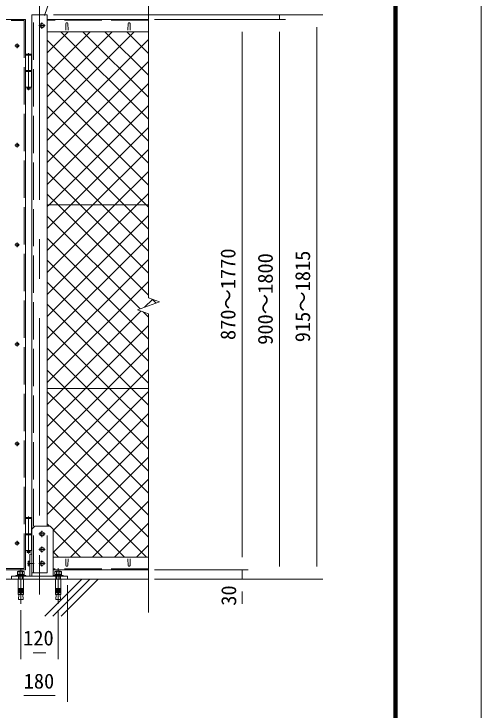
# Model space of a CAD drawing. Units: millimetres, scale not verified. Extents: x -4200 to 4200, y -2970 to 2970.
# Drawn here: x 2698 to 4200, y -465 to 1774 of the extents above; entities that cross this region are included whole.
import ezdxf
from ezdxf.enums import TextEntityAlignment as Align

# ---------------------------------------------------------------- set-up
doc = ezdxf.new("R2010")
doc.units = ezdxf.units.MM
doc.header["$LTSCALE"] = 20
doc.linetypes.add('DASHED', pattern=[7.5, 6, -1.5])
doc.linetypes.add('USER1', pattern=[50.8, 31.75, -6.35, 6.35, -6.35])
for name, color, linetype, lineweight in [('0-0_D-STR1', 1, 'Continuous', 18), ('0-1_D-BMK', 2, 'USER1', 13), ('0-2_D-STR3', 3, 'Continuous', 13), ('0-3_D-STR-DIM', 7, 'Continuous', 9), ('0-5_D-STR-TXT', 7, 'Continuous', 9), ('0-6_D-STR2', 7, 'Continuous', 9), ('0-7_D-TTL', 7, 'Continuous', 9), ('0-9_D-BGD', 7, 'Continuous', 9), ('0-A_D-DCR-HCH', 7, 'Continuous', 9)]:
    doc.layers.add(name, color=color, linetype=linetype, lineweight=lineweight)
doc.styles.add('ＭＳ ゴシック', font='')
doc.styles.get('ＭＳ ゴシック').set_extended_font_data('MS Gothic')

msp = doc.modelspace()

# ---------------------------------------------------------------- linework, layer by layer
at = {"layer": '0-0_D-STR1', "linetype": 'DASHED'}
for p, q in [((2761.51, -23.63), (2761.51, 1771.37)), ((3130.51, 1753.37), (2805.51, 1753.37)), ((2805.51, -23.63), (2805.51, 126.37)), ((2731.51, -9.63), (1789.51, -9.63)), ((3130.51, -10.63), (2824.51, -10.63)), ((2805.51, -23.63), (2755.51, -23.63))]:
    msp.add_line(p, q, dxfattribs=at)
at = {"layer": '0-0_D-STR1'}
for p, q in [((3130.51, 1756.37), (2805.51, 1756.37)), ((2865.51, 1743.24), (2864.76, 1721.74)), ((2871.51, 1743.24), (2872.26, 1721.74)), ((3065.51, 1743.24), (3064.76, 1721.74)), ((3071.51, 1743.24), (3072.26, 1721.74)), ((2805.51, 1716.37), (3130.51, 1716.37)), ((2824.51, 26.37), (3130.51, 26.37)), ((2865.51, -0.5), (2864.76, 21)), ((2871.51, -0.5), (2872.26, 21)), ((3065.51, -0.5), (3064.76, 21)), ((3071.51, -0.5), (3072.26, 21)), ((3130.51, -13.63), (2824.51, -13.63))]:
    msp.add_line(p, q, dxfattribs=at)
msp.add_lwpolyline([(2755.51, -23.63), (2755.51, 1771.37), (2805.51, 1771.37), (2805.51, 126.37)], dxfattribs=at)
msp.add_lwpolyline([(2735.51, 1756.37), (2735.51, -13.63), (1785.51, -13.63), (1785.51, 1756.37)], close=True, dxfattribs=at)
at = {"layer": '0-0_D-STR1', "linetype": 'DASHED'}
msp.add_lwpolyline([(1789.51, 1752.37), (2731.51, 1752.37), (2731.51, -9.63)], dxfattribs=at)
at = {"layer": '0-0_D-STR1'}
for centre, start, end in [((2868.51, 1741.99), 22.61986, 157.38014), ((3068.51, 1741.99), 22.61986, 157.38014), ((2868.51, 0.75), 202.61986, 337.38014), ((3068.51, 0.75), 202.61986, 337.38014)]:
    msp.add_arc(centre, 3.25, start, end, dxfattribs=at)
at = {"layer": '0-1_D-BMK'}
for p, q in [((2780.51, 1811.37), (2780.51, -143.63)), ((2798.51, 1736.37), (2778.51, 1736.37)), ((2788.51, 1746.37), (2788.51, 1726.37)), ((2715.95, 1671.37), (2701.07, 1671.37)), ((2708.51, 1678.81), (2708.51, 1663.93)), ((2745.51, 1647.77), (2745.51, 1528.61)), ((2715.95, 1351.37), (2701.07, 1351.37)), ((2708.51, 1358.81), (2708.51, 1343.93)), ((2715.95, 1031.37), (2701.07, 1031.37)), ((2708.51, 1038.81), (2708.51, 1023.93)), ((2708.51, 718.81), (2708.51, 703.93)), ((2715.95, 711.37), (2701.07, 711.37)), ((2715.95, 391.37), (2701.07, 391.37)), ((2708.51, 398.81), (2708.51, 383.93)), ((2745.51, 157.77), (2745.51, 38.61)), ((2778.51, 101.37), (2798.51, 101.37)), ((2788.51, 111.37), (2788.51, 91.37)), ((2715.95, 71.37), (2701.07, 71.37)), ((2708.51, 78.81), (2708.51, 63.93)), ((2778.51, 51.37), (2798.51, 51.37)), ((2788.51, 61.37), (2788.51, 41.37)), ((2763, 6.37), (2742.02, 6.37)), ((2778.51, 6.37), (2798.51, 6.37)), ((2788.51, 16.37), (2788.51, -3.63)), ((2720.51, -8.73), (2720.51, -123.72)), ((2840.51, -8.73), (2840.51, -123.72))]:
    msp.add_line(p, q, dxfattribs=at)
at = {"layer": '0-2_D-STR3'}
for p, q in [((2755.21, 1641.37), (2735.81, 1641.37)), ((2735.81, 1641.37), (2735.81, 1591.37)), ((2736.01, 1643.37), (2737.01, 1644.37)), ((2736.01, 1643.37), (2736.01, 1641.37)), ((2736.01, 1643.37), (2755.01, 1643.37)), ((2754.01, 1644.37), (2737.01, 1644.37)), ((2754.01, 1644.37), (2755.01, 1643.37)), ((2755.01, 1643.37), (2755.01, 1641.37)), ((2755.21, 1641.37), (2755.21, 1591.37)), ((2756.01, 1591.37), (2735.01, 1591.37)), ((2735.01, 1591.37), (2735.01, 1588.37)), ((2756.01, 1591.37), (2756.01, 1588.37)), ((2756.01, 1588.37), (2735.01, 1588.37)), ((2735.81, 1588.37), (2735.81, 1538.37)), ((2755.21, 1588.37), (2755.21, 1538.37)), ((2755.21, 1538.37), (2735.81, 1538.37)), ((2740.51, 1538.37), (2740.51, 1532.37)), ((2741.51, 1531.37), (2740.51, 1532.37)), ((2749.51, 1531.37), (2741.51, 1531.37)), ((2750.51, 1538.37), (2750.51, 1532.37)), ((3130.51, 1159.62), (2805.51, 1159.62)), ((3130.51, 569.62), (2805.51, 569.62)), ((2755.21, 151.37), (2735.81, 151.37)), ((2735.81, 151.37), (2735.81, 101.37)), ((2736.01, 153.37), (2737.01, 154.37)), ((2736.01, 153.37), (2736.01, 151.37)), ((2736.01, 153.37), (2755.01, 153.37)), ((2754.01, 154.37), (2737.01, 154.37)), ((2754.01, 154.37), (2755.01, 153.37)), ((2755.01, 153.37), (2755.01, 151.37)), ((2755.21, 151.37), (2755.21, 101.37)), ((2765.51, 126.37), (2755.51, 116.37)), ((2755.51, -34.63), (2755.51, 116.37)), ((2765.51, 126.37), (2814.51, 126.37)), ((2814.51, 126.37), (2824.51, 116.37)), ((2824.51, 116.37), (2824.51, -34.63)), ((2756.01, 101.37), (2735.01, 101.37)), ((2735.01, 101.37), (2735.01, 98.37)), ((2756.01, 98.37), (2735.01, 98.37)), ((2735.81, 98.37), (2735.81, 48.37)), ((2755.21, 98.37), (2755.21, 48.37)), ((2756.01, 101.37), (2756.01, 98.37)), ((2755.21, 48.37), (2735.81, 48.37)), ((2740.51, 48.37), (2740.51, 42.37)), ((2750.51, 48.37), (2750.51, 42.37)), ((2741.51, 41.37), (2740.51, 42.37)), ((2749.51, 41.37), (2741.51, 41.37)), ((2749.51, 36.37), (2755.51, 36.37)), ((2749.51, 36.37), (2749.51, -34.63)), ((2744.21, 12.67), (2744.91, 13.87)), ((2744.21, 12.67), (2744.21, 0.07)), ((2744.21, 0.07), (2744.91, -1.14)), ((2749.51, 13.87), (2744.91, 13.87)), ((2749.51, 10.12), (2744.91, 10.12)), ((2749.51, 2.61), (2744.91, 2.61)), ((2749.51, 13.87), (2749.51, -1.14)), ((2749.51, -1.14), (2744.91, -1.14)), ((2729.16, -43.63), (2711.86, -43.63))]:
    msp.add_line(p, q, dxfattribs=at)
at = {"layer": '0-2_D-STR3', "lineweight": 18}
for p, q in [((2710.12, -29.33), (2710.12, -21.03)), ((2712.72, -18.53), (2728.31, -18.53)), ((2726.51, -18.53), (2714.51, -18.53)), ((2715.32, -29.33), (2715.32, -21.03)), ((2725.71, -29.33), (2725.71, -21.03)), ((2730.9, -21.03), (2730.9, -29.33)), ((2830.12, -21.03), (2830.12, -29.33)), ((2848.31, -18.53), (2832.72, -18.53)), ((2834.51, -18.53), (2846.51, -18.53)), ((2835.32, -29.33), (2835.32, -21.03)), ((2845.71, -29.33), (2845.71, -21.03)), ((2850.9, -29.33), (2850.9, -21.03)), ((2704.51, -34.63), (2704.51, -32.33)), ((2704.51, -32.33), (2736.51, -32.33)), ((2736.51, -34.63), (2704.51, -34.63)), ((2709.76, -29.33), (2731.26, -29.33)), ((2709.76, -32.33), (2709.76, -29.33)), ((2731.26, -32.33), (2709.76, -32.33)), ((2730.9, -29.33), (2710.12, -29.33)), ((2711.86, -43.63), (2711.86, -73.67)), ((2714.51, -43.63), (2714.51, -34.63)), ((2715.59, -43.63), (2715.59, -34.63)), ((2719.01, -32.33), (2719.82, -29.33)), ((2722.01, -29.33), (2721.21, -32.33)), ((2725.43, -43.63), (2725.43, -34.63)), ((2729.16, -43.63), (2729.16, -73.67)), ((2731.26, -29.33), (2731.26, -32.33)), ((2736.51, -32.33), (2736.51, -34.63)), ((2824.51, -32.33), (2824.51, -34.63)), ((2856.51, -32.33), (2824.51, -32.33)), ((2824.51, -34.63), (2856.51, -34.63)), ((2851.26, -29.33), (2829.76, -29.33)), ((2829.76, -29.33), (2829.76, -32.33)), ((2829.76, -32.33), (2851.26, -32.33)), ((2830.12, -29.33), (2850.9, -29.33)), ((2831.86, -43.63), (2831.86, -73.67)), ((2834.51, -34.63), (2834.51, -43.63)), ((2835.59, -43.63), (2835.59, -34.63)), ((2839.01, -29.33), (2839.82, -32.33)), ((2842.01, -32.33), (2841.21, -29.33)), ((2845.43, -43.63), (2845.43, -34.63)), ((2846.51, -43.63), (2846.51, -34.63)), ((2849.16, -43.63), (2849.16, -73.67)), ((2851.26, -32.33), (2851.26, -29.33)), ((2856.51, -34.63), (2856.51, -32.33)), ((2719.51, -73.67), (2711.86, -73.67)), ((2711.86, -76.17), (2712.3, -73.71)), ((2711.86, -76.17), (2719.51, -76.17)), ((2711.86, -76.17), (2711.86, -77.67)), ((2711.86, -77.67), (2719.51, -77.67)), ((2711.86, -80.17), (2712.3, -77.71)), ((2711.86, -80.17), (2719.51, -80.17)), ((2711.86, -80.17), (2711.86, -81.67)), ((2711.86, -81.67), (2719.51, -81.67)), ((2711.86, -84.17), (2712.3, -81.71)), ((2711.86, -84.17), (2719.51, -84.17)), ((2711.86, -84.17), (2711.86, -85.67)), ((2711.86, -85.67), (2719.51, -85.67)), ((2711.86, -88.13), (2712.3, -85.67)), ((2711.86, -88.13), (2719.51, -88.13)), ((2711.86, -88.13), (2711.86, -93.63)), ((2719.51, -73.67), (2719.51, -93.63)), ((2721.51, -73.67), (2721.51, -93.63)), ((2721.51, -73.67), (2729.16, -73.67)), ((2729.16, -76.17), (2721.51, -76.17)), ((2729.16, -77.67), (2721.51, -77.67)), ((2729.16, -80.17), (2721.51, -80.17)), ((2729.16, -81.67), (2721.51, -81.67)), ((2729.16, -84.17), (2721.51, -84.17)), ((2729.16, -85.67), (2721.51, -85.67)), ((2729.16, -88.13), (2721.51, -88.13)), ((2729.16, -76.17), (2728.73, -73.71)), ((2729.16, -80.17), (2728.73, -77.71)), ((2729.16, -84.17), (2728.73, -81.71)), ((2729.16, -88.13), (2728.73, -85.67)), ((2729.16, -76.17), (2729.16, -77.67)), ((2729.16, -80.17), (2729.16, -81.67)), ((2729.16, -84.17), (2729.16, -85.67)), ((2729.16, -88.13), (2729.16, -93.63)), ((2839.51, -73.67), (2831.86, -73.67)), ((2831.86, -76.17), (2832.3, -73.71)), ((2831.86, -76.17), (2839.51, -76.17)), ((2831.86, -76.17), (2831.86, -77.67)), ((2831.86, -77.67), (2839.51, -77.67)), ((2831.86, -80.17), (2832.3, -77.71)), ((2831.86, -80.17), (2839.51, -80.17)), ((2831.86, -80.17), (2831.86, -81.67)), ((2831.86, -81.67), (2839.51, -81.67)), ((2831.86, -84.17), (2832.3, -81.71)), ((2831.86, -84.17), (2839.51, -84.17)), ((2831.86, -84.17), (2831.86, -85.67)), ((2831.86, -88.13), (2832.3, -85.67)), ((2831.86, -85.67), (2839.51, -85.67)), ((2831.86, -88.13), (2839.51, -88.13)), ((2831.86, -88.13), (2831.86, -93.63)), ((2839.51, -73.67), (2839.51, -93.63)), ((2841.51, -73.67), (2849.16, -73.67)), ((2841.51, -73.67), (2841.51, -93.63)), ((2849.16, -76.17), (2841.51, -76.17)), ((2849.16, -77.67), (2841.51, -77.67)), ((2849.16, -80.17), (2841.51, -80.17)), ((2849.16, -81.67), (2841.51, -81.67)), ((2849.16, -84.17), (2841.51, -84.17)), ((2849.16, -85.67), (2841.51, -85.67)), ((2849.16, -88.13), (2841.51, -88.13)), ((2849.16, -76.17), (2848.73, -73.71)), ((2849.16, -80.17), (2848.73, -77.71)), ((2849.16, -84.17), (2848.73, -81.71)), ((2849.16, -88.13), (2848.73, -85.67)), ((2849.16, -76.17), (2849.16, -77.67)), ((2849.16, -80.17), (2849.16, -81.67)), ((2849.16, -84.17), (2849.16, -85.67)), ((2849.16, -88.13), (2849.16, -93.63)), ((2729.16, -93.63), (2711.86, -93.63)), ((2713.85, -93.63), (2712.93, -109.73)), ((2712.93, -109.73), (2728.09, -109.73)), ((2727.18, -93.63), (2728.09, -109.73)), ((2831.86, -93.63), (2849.16, -93.63)), ((2833.85, -93.63), (2832.93, -109.73)), ((2848.09, -109.73), (2832.93, -109.73)), ((2847.18, -93.63), (2848.09, -109.73))]:
    msp.add_line(p, q, dxfattribs=at)
at = {"layer": '0-2_D-STR3', "linetype": 'DASHED'}
for p, q in [((2713.01, -43.63), (2713.01, -34.63)), ((2728.01, -43.63), (2728.01, -34.63)), ((2833.01, -43.63), (2833.01, -34.63)), ((2848.01, -43.63), (2848.01, -34.63))]:
    msp.add_line(p, q, dxfattribs=at)
at = {"layer": '0-2_D-STR3'}
for points in [[(2795.01, 1740.12), (2788.51, 1743.87), (2782.01, 1740.12), (2782.01, 1732.61), (2788.51, 1728.86), (2795.01, 1732.61)], [(2782.01, 105.12), (2788.51, 108.87), (2795.01, 105.12), (2795.01, 97.61), (2788.51, 93.86), (2782.01, 97.61)], [(2782.01, 55.12), (2788.51, 58.87), (2795.01, 55.12), (2795.01, 47.61), (2788.51, 43.86), (2782.01, 47.61)], [(2782.01, 10.12), (2788.51, 13.87), (2795.01, 10.12), (2795.01, 2.61), (2788.51, -1.14), (2782.01, 2.61)], [(2690.51, -43.63), (2870.51, -43.63), (2870.51, -34.63), (2690.51, -34.63)]]:
    msp.add_lwpolyline(points, close=True, dxfattribs=at)
for points in [[(2749.51, 1531.37), (2750.51, 1532.37), (2740.51, 1532.37)], [(2749.51, 41.37), (2750.51, 42.37), (2740.51, 42.37)]]:
    msp.add_lwpolyline(points, dxfattribs=at)
for centre, radius in [((2788.51, 1736.37), 6.25), ((2708.51, 1671.37), 5.25), ((2745.51, 1536.37), 2), ((2708.51, 1351.37), 5.25), ((2708.51, 1031.37), 5.25), ((2708.51, 711.37), 5.25), ((2708.51, 391.37), 5.25), ((2788.51, 101.37), 6.25), ((2708.51, 71.37), 5.25), ((2745.51, 46.37), 2), ((2788.51, 51.37), 6.25), ((2788.51, 6.37), 6.25)]:
    msp.add_circle(centre, radius, dxfattribs=at)
for centre, radius, start, end in [((2747.65, 11.99), 3.32, 145.61585, 214.38415), ((2756.75, 6.37), 12.42, 162.4121, 197.5879), ((2747.65, 0.74), 3.32, 145.61585, 214.38415)]:
    msp.add_arc(centre, radius, start, end, dxfattribs=at)
at = {"layer": '0-2_D-STR3', "lineweight": 18}
for centre, radius, start, end in [((2712.72, -21.13), 2.6, 2.20423, 177.79577), ((2720.51, -25.18), 6.65, 38.61324, 141.38676), ((2728.31, -21.13), 2.6, 2.20423, 177.79577), ((2832.72, -21.13), 2.6, 2.20423, 177.79577), ((2840.51, -25.18), 6.65, 38.61324, 141.38676), ((2848.31, -21.13), 2.6, 2.20423, 177.79577), ((2720.51, -73.67), 1, 0, 180), ((2840.51, -73.67), 1, 0, 180)]:
    msp.add_arc(centre, radius, start, end, dxfattribs=at)
at = {"layer": '0-3_D-STR-DIM'}
for p, q in [((3130.51, 1820.82), (3130.51, 860.59)), ((2825.51, 1771.37), (3571.56, 1771.37)), ((2825.51, 1771.37), (3691.56, 1771.37)), ((3551.56, 1756.37), (3551.56, 1771.37)), ((3150.51, 1756.37), (3571.56, 1756.37)), ((3150.51, 1756.37), (3451.56, 1756.37)), ((3150.51, 1756.37), (3571.56, 1756.37)), ((3671.56, -3.63), (3671.56, 1731.37)), ((3431.56, 1716.37), (3431.56, 26.37)), ((3551.56, 1716.37), (3551.56, 1676.37)), ((3551.56, 1716.37), (3551.56, -3.63)), ((3165.75, 847.77), (3130.51, 860.59)), ((3095.27, 822.12), (3165.75, 847.77)), ((3130.51, 809.29), (3095.27, 822.12)), ((3130.51, 809.29), (3130.51, -150.94)), ((3431.56, 26.37), (3431.56, 66.37)), ((3150.51, -13.63), (3451.56, -13.63)), ((3150.51, -13.63), (3451.56, -13.63)), ((3431.56, -13.63), (3431.56, -43.63)), ((3150.51, -43.63), (3451.56, -43.63)), ((3150.51, -43.63), (3571.56, -43.63)), ((3150.51, -43.63), (3691.56, -43.63)), ((2870.51, -63.63), (2870.51, -438.64)), ((3431.56, -83.63), (3431.56, -123.63)), ((2720.51, -143.72), (2720.51, -301.46)), ((2840.51, -143.72), (2840.51, -301.46)), ((2760.51, -281.46), (2800.51, -281.46)), ((2730.51, -418.64), (2830.51, -418.64))]:
    msp.add_line(p, q, dxfattribs=at)
at = {"layer": '0-5_D-STR-TXT'}
msp.add_lwpolyline([(3305.15, 1878.02), (2834.18, 1878.02), (2796.2, 1768.71)], dxfattribs=at)
at = {"layer": '0-6_D-STR2'}
for p, q in [((2805.51, 1649.08), (2872.8, 1716.37)), ((2805.51, 1578.37), (2943.51, 1716.37)), ((2805.51, 1507.66), (3014.22, 1716.37)), ((2805.51, 1436.94), (3084.93, 1716.37)), ((3130.51, 1434.95), (2849.1, 1716.37)), ((3130.51, 1505.67), (2919.81, 1716.37)), ((3130.51, 1576.38), (2990.52, 1716.37)), ((3130.51, 1647.09), (3061.23, 1716.37)), ((2805.51, 1366.23), (3130.51, 1691.23)), ((3130.51, 1364.24), (2805.51, 1689.24)), ((2805.51, 1295.52), (3130.51, 1620.52)), ((3130.51, 1293.53), (2805.51, 1618.53)), ((2805.51, 1224.81), (3130.51, 1549.81)), ((3130.51, 1222.82), (2805.51, 1547.82)), ((2811.03, 1159.62), (3130.51, 1479.1)), ((3123.01, 1159.62), (2805.51, 1477.11)), ((3052.3, 1159.62), (2805.51, 1406.4)), ((2881.74, 1159.62), (3130.51, 1408.39)), ((2981.59, 1159.62), (2805.51, 1335.69)), ((2952.45, 1159.62), (3130.51, 1337.68)), ((2910.87, 1159.62), (2805.51, 1264.98)), ((3023.16, 1159.62), (3130.51, 1266.97)), ((3093.87, 1159.62), (3130.51, 1196.26)), ((2805.51, 1154.1), (2811.03, 1159.62)), ((2805.51, 1083.39), (2881.74, 1159.62)), ((2805.51, 1012.68), (2952.45, 1159.62)), ((2805.51, 941.97), (3023.16, 1159.62)), ((2805.51, 871.26), (3093.87, 1159.62)), ((3130.51, 939.98), (2910.87, 1159.62)), ((3130.51, 1010.69), (2981.59, 1159.62)), ((3130.51, 1081.4), (3052.3, 1159.62)), ((3130.51, 1152.11), (3123.01, 1159.62)), ((2805.51, 800.55), (3130.51, 1125.55)), ((3103.84, 825.23), (2805.51, 1123.56)), ((2805.51, 729.84), (3130.51, 1054.84)), ((3130.51, 727.85), (2805.51, 1052.85)), ((2805.51, 659.13), (3130.51, 984.13)), ((3130.51, 657.14), (2805.51, 982.14)), ((2805.51, 588.42), (3130.51, 913.42)), ((3130.51, 586.43), (2805.51, 911.43)), ((3118.3, 830.5), (3143.63, 855.82)), ((3155.68, 844.1), (3144.15, 855.63)), ((3076.61, 569.62), (2805.51, 840.72)), ((3130.51, 798.56), (3113.64, 815.43)), ((3005.9, 569.62), (2805.51, 770.01)), ((2928.13, 569.62), (3130.51, 772)), ((2935.19, 569.62), (2805.51, 699.29)), ((2998.84, 569.62), (3130.51, 701.28)), ((2864.48, 569.62), (2805.51, 628.58)), ((3069.56, 569.62), (3130.51, 630.57)), ((2805.51, 447), (2928.13, 569.62)), ((2805.51, 376.28), (2998.84, 569.62)), ((2805.51, 305.57), (3069.56, 569.62)), ((2805.51, 234.86), (3130.51, 559.86)), ((3130.51, 303.58), (2864.48, 569.62)), ((3130.51, 374.29), (2935.19, 569.62)), ((3130.51, 445.01), (3005.9, 569.62)), ((3130.51, 515.72), (3076.61, 569.62)), ((3130.51, 232.87), (2805.51, 557.87)), ((2805.51, 164.15), (3130.51, 489.15)), ((3130.51, 162.16), (2805.51, 487.16)), ((3130.51, 91.45), (2805.51, 416.45)), ((2824.51, 112.44), (3130.51, 418.44)), ((3124.89, 26.37), (2805.51, 345.74)), ((2824.51, 41.73), (3130.51, 347.73)), ((3054.18, 26.37), (2805.51, 275.03)), ((2879.86, 26.37), (3130.51, 277.02)), ((2983.46, 26.37), (2805.51, 204.32)), ((2950.57, 26.37), (3130.51, 206.31)), ((3021.28, 26.37), (3130.51, 135.6)), ((2812.76, 126.37), (2805.51, 133.61)), ((2912.75, 26.37), (2824.51, 114.61)), ((3091.99, 26.37), (3130.51, 64.89)), ((2842.04, 26.37), (2824.51, 43.9))]:
    msp.add_line(p, q, dxfattribs=at)
for points in [[(3130.51, 869.27), (2840.16, 1159.62), (2805.51, 1194.27)], [(2805.51, 517.71), (2857.42, 569.62), (3106.01, 818.21)]]:
    msp.add_lwpolyline(points, dxfattribs=at)
at = {"layer": '0-7_D-TTL', "color": 2, "lineweight": 18}
msp.add_lwpolyline([(-4200, 2970), (4200, 2970), (4200, -2970), (-4200, -2970)], close=True, dxfattribs=at)
at = {"layer": '0-7_D-TTL'}
for points in [[(-3930, 2750), (3930, 2750), (3930, -2750), (-3930, -2750)], [(-3927.5, 2747.5), (3927.5, 2747.5), (3927.5, -2747.5), (-3927.5, -2747.5)], [(-3925, 2745), (3925, 2745), (3925, -2745), (-3925, -2745)], [(-3922.5, 2742.5), (3922.5, 2742.5), (3922.5, -2742.5), (-3922.5, -2742.5)], [(-3920, 2740), (3920, 2740), (3920, -2740), (-3920, -2740)]]:
    msp.add_lwpolyline(points, close=True, dxfattribs=at)
at = {"layer": '0-9_D-BGD'}
msp.add_line((430.51, -43.63), (3130.51, -43.63), dxfattribs=at)
at = {"layer": '0-A_D-DCR-HCH'}
for p, q in [((2797.11, -162.69), (2916.17, -43.63)), ((2823.62, -162.69), (2942.68, -43.63)), ((2850.14, -162.69), (2969.2, -43.63))]:
    msp.add_line(p, q, dxfattribs=at)

# ---------------------------------------------------------------- texts
at = {"layer": '0-3_D-STR-DIM', "style": 'ＭＳ ゴシック'}
for s, p in [('870～1770', (3424.81, 724.99)), ('915～1815', (3664.81, 717.89)), ('900～1800', (3544.81, 709.74)), ('30', (3427.21, -129.53))]:
    msp.add_text(s, height=48.09, rotation=90, dxfattribs=at).set_placement(p, align=Align.BOTTOM_LEFT)
for s, p in [('120', (2727.99, -271.8)), ('180', (2729.59, -410.5))]:
    msp.add_text(s, height=48.09, dxfattribs=at).set_placement(p, align=Align.BOTTOM_LEFT)

doc.saveas('drawing.dxf')
